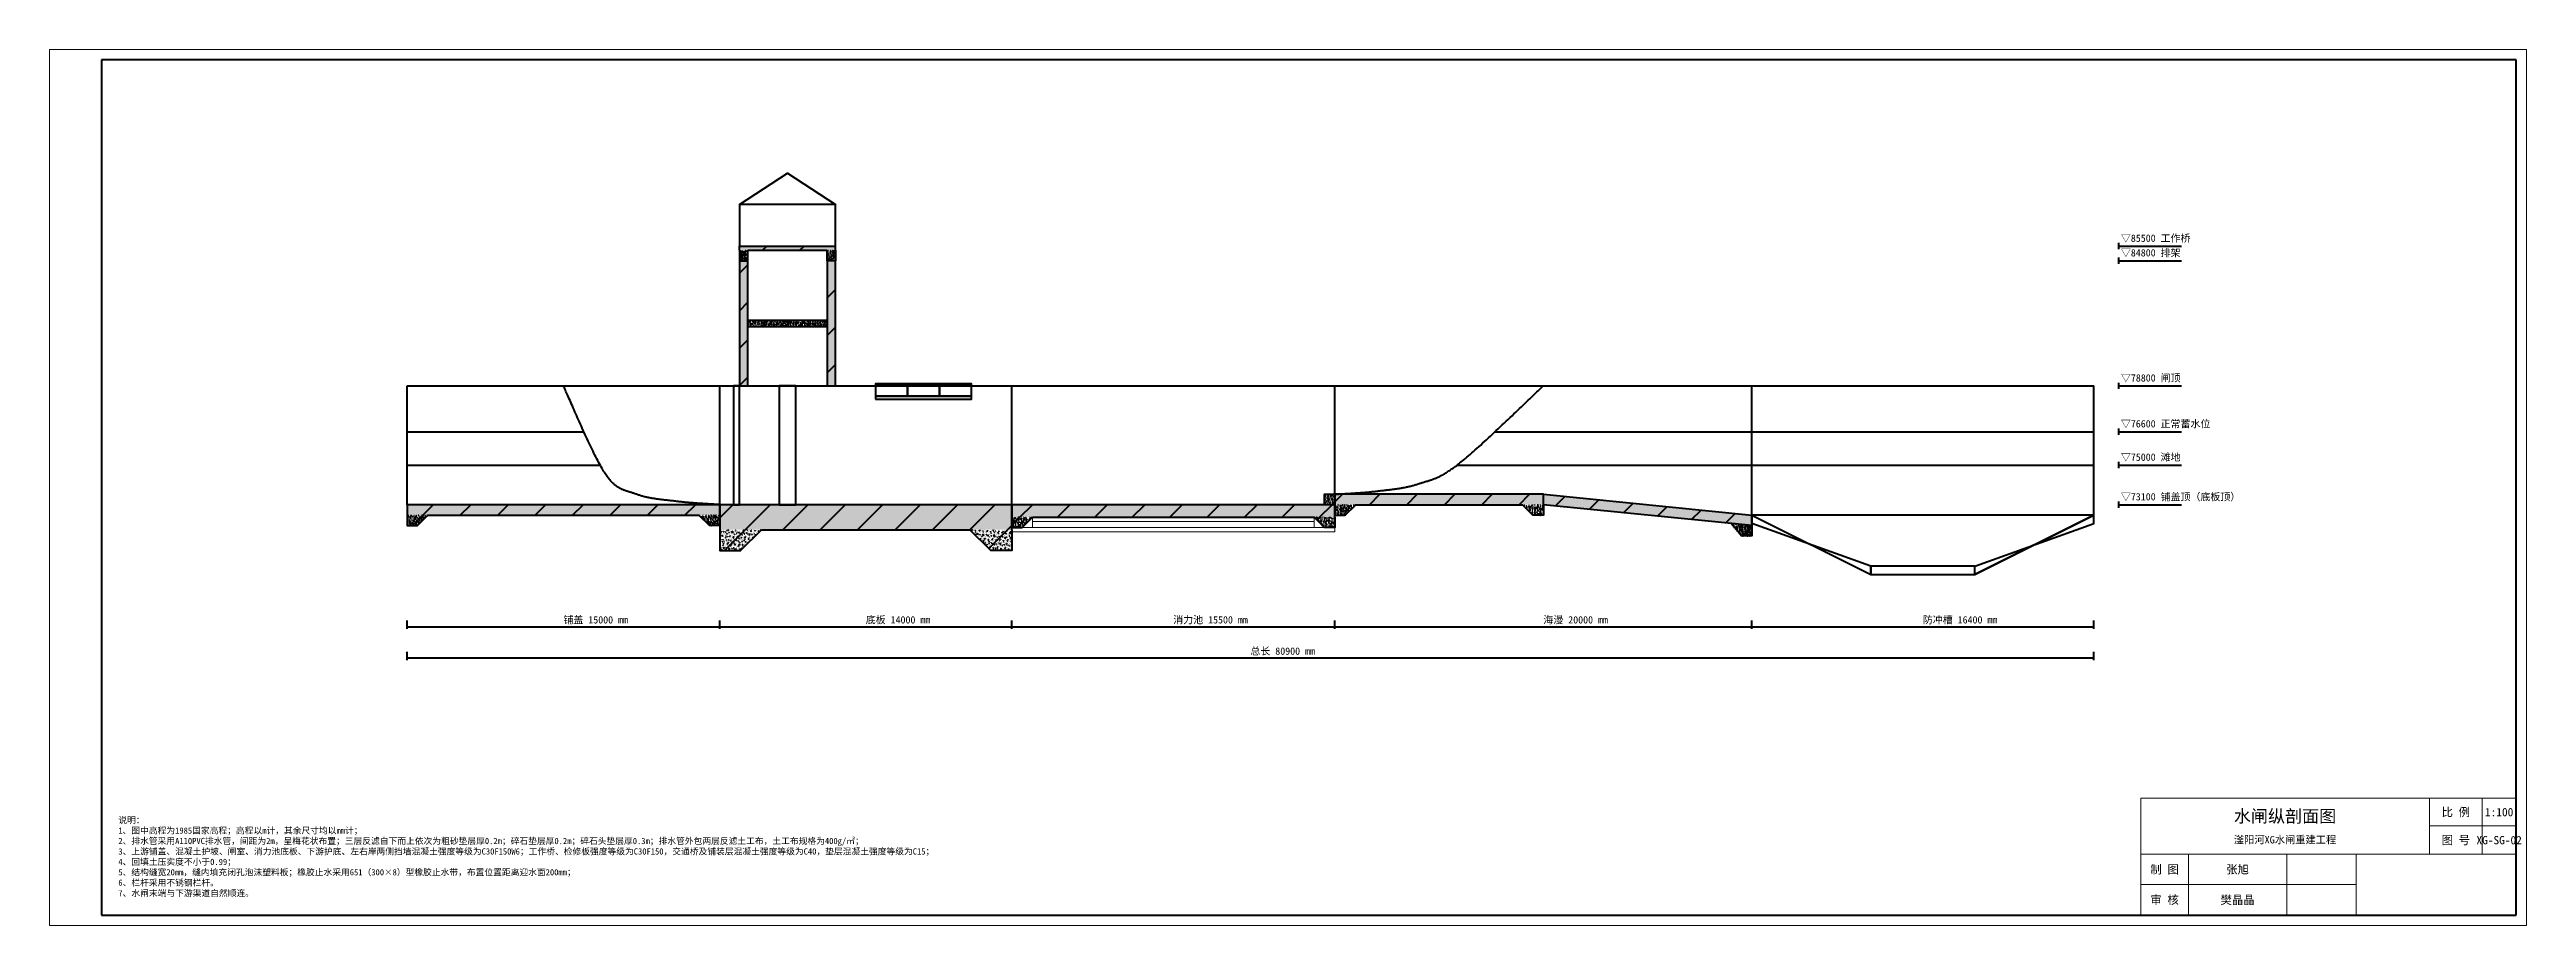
# Model space of a CAD drawing. Header units: millimetres. Extents: x -17148 to 101652, y 52925 to 94925.
import ezdxf
from ezdxf.enums import TextEntityAlignment as Align

# ---------------------------------------------------------------- set-up
doc = ezdxf.new("R2010")
doc.units = ezdxf.units.MM
for name, color, linetype, lineweight in [('反滤层-砾石', 3, 'Continuous', 18), ('反滤层-碎石', 3, 'Continuous', 18), ('反滤层-粗砂', 3, 'Continuous', 18), ('图幅', 3, 'Continuous', 18), ('图框', 5, 'Continuous', 50), ('尺寸标注', 1, 'Continuous', 50), ('底板', 1, 'Continuous', 50), ('文字', 7, 'Continuous', 50), ('标题栏', 7, 'Continuous', 18), ('海漫-干砌石', 1, 'Continuous', 50), ('海漫-浆砌石', 1, 'Continuous', 50), ('消力池底板', 1, 'Continuous', 50), ('钢筋混凝土-混凝土', 131, 'Continuous', 50), ('钢筋混凝土-钢筋', 130, 'Continuous', 50), ('铺盖', 1, 'Continuous', 50), ('闸门', 1, 'Continuous', 50), ('防冲槽', 1, 'Continuous', 50), ('防冲槽-堆石', 1, 'Continuous', 50), ('齿墙', 1, 'Continuous', 50)]:
    doc.layers.add(name, color=color, linetype=linetype, lineweight=lineweight)
doc.styles.add('CN', font='simhei.ttf')
pattern_1 = [(50, (0, 0), (182.18467, -15.93909), [19.05, -209.55]), (355, (0, 0), (-35.24342, 191.05685), [15.24, -167.6406]), (100.45144, (15.18, -1.33), (146.94125, 175.11775), [16.19, -178.09024]), (46.1842, (0, 50.8), (271.07904, -42.04233), [28.575, -314.325]), (96.63556, (22.6, 47.3), (237.40413, 247.4261), [24.285, -267.1356]), (351.18415, (0, 50.8), (237.4041, 247.4261), [22.86, -251.4597]), (21, (25.4, 38.1), (151.6144, -102.2652), [19.05, -209.55]), (326, (25.4, 38.1), (61.80203, 184.18797), [15.24, -167.64]), (71.45145, (38.03, 29.58), (213.41642, 81.92277), [16.19, -178.08994]), (37.5, (0, 0), (3.088603, 84.55504), [0, -165.608, 0, -170.18, 0, -168.275]), (7.5, (0, 0), (66.81966, 100.180575), [0, -97.028, 0, -161.798, 0, -64.135]), (-32.5, (-56.64, 0), (135.590595, -5.728744), [0, -63.5, 0, -198.12, 0, -262.89]), (-42.5, (-82.04, 0), (148.12918, 25.42649), [0, -82.55, 0, -131.572, 0, -186.69])]

msp = doc.modelspace()

# ---------------------------------------------------------------- hatches: boundary and pattern name
at = {"layer": '钢筋混凝土-混凝土'}
h = msp.add_hatch(dxfattribs=at)
h.set_pattern_fill('AR-CONC', scale=200, style=0)
h.set_pattern_definition(pattern_1)
h.paths.add_polyline_path([(15950, 85300), (20550, 85300), (20550, 85500), (15950, 85500)])
h = msp.add_hatch(dxfattribs=at)
h.set_pattern_fill('AR-CONC', scale=200, style=0)
h.set_pattern_definition(pattern_1)
h.paths.add_polyline_path([(15950, 84800), (16350, 84800), (16350, 85300), (15950, 85300)])
h = msp.add_hatch(dxfattribs=at)
h.set_pattern_fill('AR-CONC', scale=200, style=0)
h.set_pattern_definition(pattern_1)
h.paths.add_polyline_path([(15950, 78800), (16350, 78800), (16350, 84800), (15950, 84800)])
h = msp.add_hatch(dxfattribs=at)
h.set_pattern_fill('AR-CONC', scale=200, style=0)
h.set_pattern_definition(pattern_1)
h.paths.add_polyline_path([(20150, 84800), (20550, 84800), (20550, 85300), (20150, 85300)])
h = msp.add_hatch(dxfattribs=at)
h.set_pattern_fill('AR-CONC', scale=200, style=0)
h.set_pattern_definition(pattern_1)
h.paths.add_polyline_path([(20150, 78800), (20550, 78800), (20550, 84800), (20150, 84800)])
h = msp.add_hatch(dxfattribs=at)
h.set_pattern_fill('AR-CONC', scale=200, style=0)
h.set_pattern_definition(pattern_1)
h.paths.add_polyline_path([(16350, 81650), (20150, 81650), (20150, 81950), (16350, 81950)])
h = msp.add_hatch(dxfattribs=at)
h.set_pattern_fill('AR-CONC', scale=200, style=0)
h.set_pattern_definition(pattern_1)
h.paths.add_polyline_path([(0, 72600), (15000, 72600), (15000, 73100), (0, 73100)])
h = msp.add_hatch(dxfattribs=at)
h.set_pattern_fill('AR-CONC', scale=200, style=0)
h.set_pattern_definition(pattern_1)
h.paths.add_polyline_path([(0, 72600), (0, 72100), (500, 72100), (1000, 72600)])
h = msp.add_hatch(dxfattribs=at)
h.set_pattern_fill('AR-CONC', scale=200, style=0)
h.set_pattern_definition(pattern_1)
h.paths.add_polyline_path([(15000, 72600), (15000, 72100), (14500, 72100), (14000, 72600)])
h = msp.add_hatch(dxfattribs=at)
h.set_pattern_fill('AR-CONC', scale=200, style=0)
h.set_pattern_definition(pattern_1)
h.paths.add_polyline_path([(15000, 71900), (29000, 71900), (29000, 73100), (15000, 73100)])
h = msp.add_hatch(dxfattribs=at)
h.set_pattern_fill('AR-CONC', scale=200, style=0)
h.set_pattern_definition(pattern_1)
h.paths.add_polyline_path([(29000, 72500), (44500, 72500), (44500, 73100), (29000, 73100)])
h = msp.add_hatch(dxfattribs=at)
h.set_pattern_fill('AR-CONC', scale=200, style=0)
h.set_pattern_definition(pattern_1)
h.paths.add_polyline_path([(29000, 72500), (29000, 72000), (29500, 72000), (30000, 72500)])
h = msp.add_hatch(dxfattribs=at)
h.set_pattern_fill('AR-CONC', scale=200, style=0)
h.set_pattern_definition(pattern_1)
h.paths.add_polyline_path([(44500, 72500), (44500, 72000), (44000, 72000), (43500, 72500)])
h = msp.add_hatch(dxfattribs=at)
h.set_pattern_fill('AR-CONC', scale=200, style=0)
h.set_pattern_definition(pattern_1)
h.paths.add_polyline_path([(44000, 73100), (44000, 73600), (44500, 73600), (44500, 73100)])
h = msp.add_hatch(dxfattribs=at)
h.set_pattern_fill('AR-CONC', scale=200, style=0)
h.set_pattern_definition(pattern_1)
h.paths.add_polyline_path([(44500, 73100), (54500, 73100), (54500, 73600), (44500, 73600)])
h = msp.add_hatch(dxfattribs=at)
h.set_pattern_fill('AR-CONC', scale=200, style=0)
h.set_pattern_definition(pattern_1)
h.paths.add_polyline_path([(44500, 73100), (44500, 72600), (45000, 72600), (45500, 73100)])
h = msp.add_hatch(dxfattribs=at)
h.set_pattern_fill('AR-CONC', scale=200, style=0)
h.set_pattern_definition(pattern_1)
h.paths.add_polyline_path([(54500, 73100), (54500, 72600), (54000, 72600), (53500, 73100)])
h = msp.add_hatch(dxfattribs=at)
h.set_pattern_fill('AR-CONC', scale=200, style=0)
h.set_pattern_definition(pattern_1)
h.paths.add_polyline_path([(54500, 73600), (64500, 72600), (64500, 72100), (54500, 73100)])
h = msp.add_hatch(dxfattribs=at)
h.set_pattern_fill('AR-CONC', scale=200, style=0)
h.set_pattern_definition(pattern_1)
h.paths.add_polyline_path([(15000, 71900), (15000, 70900), (16000, 70900), (17000, 71900)])
h = msp.add_hatch(dxfattribs=at)
h.set_pattern_fill('AR-CONC', scale=200, style=0)
h.set_pattern_definition(pattern_1)
h.paths.add_polyline_path([(29000, 71900), (29000, 70900), (28000, 70900), (27000, 71900)])
h = msp.add_hatch(dxfattribs=at)
h.set_pattern_fill('AR-CONC', scale=200, style=0)
h.set_pattern_definition(pattern_1)
h.paths.add_polyline_path([(64500, 72100), (64500, 71600), (64000, 71600), (63500, 72200)])
at = {"layer": '钢筋混凝土-钢筋'}
h = msp.add_hatch(dxfattribs=at)
h.set_pattern_fill('ANSI31', scale=400)
h.paths.add_polyline_path([(15950, 85300), (20550, 85300), (20550, 85500), (15950, 85500)])
h = msp.add_hatch(dxfattribs=at)
h.set_pattern_fill('ANSI31', scale=400)
h.paths.add_polyline_path([(15950, 84800), (16350, 84800), (16350, 85300), (15950, 85300)])
h = msp.add_hatch(dxfattribs=at)
h.set_pattern_fill('ANSI31', scale=400)
h.paths.add_polyline_path([(15950, 78800), (16350, 78800), (16350, 84800), (15950, 84800)])
h = msp.add_hatch(dxfattribs=at)
h.set_pattern_fill('ANSI31', scale=400)
h.paths.add_polyline_path([(20150, 84800), (20550, 84800), (20550, 85300), (20150, 85300)])
h = msp.add_hatch(dxfattribs=at)
h.set_pattern_fill('ANSI31', scale=400)
h.paths.add_polyline_path([(20150, 78800), (20550, 78800), (20550, 84800), (20150, 84800)])
h = msp.add_hatch(dxfattribs=at)
h.set_pattern_fill('ANSI31', scale=400)
h.paths.add_polyline_path([(16350, 81650), (20150, 81650), (20150, 81950), (16350, 81950)])
h = msp.add_hatch(dxfattribs=at)
h.set_pattern_fill('ANSI31', scale=400)
h.paths.add_polyline_path([(0, 72600), (15000, 72600), (15000, 73100), (0, 73100)])
h = msp.add_hatch(dxfattribs=at)
h.set_pattern_fill('ANSI31', scale=400)
h.paths.add_polyline_path([(0, 72600), (0, 72100), (500, 72100), (1000, 72600)])
h = msp.add_hatch(dxfattribs=at)
h.set_pattern_fill('ANSI31', scale=400)
h.paths.add_polyline_path([(15000, 72600), (15000, 72100), (14500, 72100), (14000, 72600)])
h = msp.add_hatch(dxfattribs=at)
h.set_pattern_fill('ANSI31', scale=400)
h.paths.add_polyline_path([(15000, 71900), (29000, 71900), (29000, 73100), (15000, 73100)])
h = msp.add_hatch(dxfattribs=at)
h.set_pattern_fill('ANSI31', scale=400)
h.paths.add_polyline_path([(29000, 72500), (44500, 72500), (44500, 73100), (29000, 73100)])
h = msp.add_hatch(dxfattribs=at)
h.set_pattern_fill('ANSI31', scale=400)
h.paths.add_polyline_path([(29000, 72500), (29000, 72000), (29500, 72000), (30000, 72500)])
h = msp.add_hatch(dxfattribs=at)
h.set_pattern_fill('ANSI31', scale=400)
h.paths.add_polyline_path([(44500, 72500), (44500, 72000), (44000, 72000), (43500, 72500)])
h = msp.add_hatch(dxfattribs=at)
h.set_pattern_fill('ANSI31', scale=400)
h.paths.add_polyline_path([(44000, 73100), (44000, 73600), (44500, 73600), (44500, 73100)])
h = msp.add_hatch(dxfattribs=at)
h.set_pattern_fill('ANSI31', scale=400)
h.paths.add_polyline_path([(44500, 73100), (54500, 73100), (54500, 73600), (44500, 73600)])
h = msp.add_hatch(dxfattribs=at)
h.set_pattern_fill('ANSI31', scale=400)
h.paths.add_polyline_path([(44500, 73100), (44500, 72600), (45000, 72600), (45500, 73100)])
h = msp.add_hatch(dxfattribs=at)
h.set_pattern_fill('ANSI31', scale=400)
h.paths.add_polyline_path([(54500, 73100), (54500, 72600), (54000, 72600), (53500, 73100)])
h = msp.add_hatch(dxfattribs=at)
h.set_pattern_fill('ANSI31', scale=400)
h.paths.add_polyline_path([(54500, 73600), (64500, 72600), (64500, 72100), (54500, 73100)])
h = msp.add_hatch(dxfattribs=at)
h.set_pattern_fill('ANSI31', scale=400)
h.paths.add_polyline_path([(15000, 71900), (15000, 70900), (16000, 70900), (17000, 71900)])
h = msp.add_hatch(dxfattribs=at)
h.set_pattern_fill('ANSI31', scale=400)
h.paths.add_polyline_path([(29000, 71900), (29000, 70900), (28000, 70900), (27000, 71900)])
h = msp.add_hatch(dxfattribs=at)
h.set_pattern_fill('ANSI31', scale=400)
h.paths.add_polyline_path([(64500, 72100), (64500, 71600), (64000, 71600), (63500, 72200)])

# ---------------------------------------------------------------- linework, layer by layer
at = {"layer": '反滤层-砾石'}
msp.add_lwpolyline([(30000, 72300), (43500, 72300), (43500, 72500), (30000, 72500)], close=True, dxfattribs=at)
at = {"layer": '反滤层-碎石'}
msp.add_lwpolyline([(30000, 72000), (43500, 72000), (43500, 72300), (30000, 72300)], close=True, dxfattribs=at)
at = {"layer": '反滤层-粗砂'}
msp.add_lwpolyline([(29000, 71800), (44500, 71800), (44500, 72000), (29000, 72000)], close=True, dxfattribs=at)
at = {"layer": '图幅'}
for points in [[(101652.5, 94925), (-17147.5, 94925)], [(-17147.5, 94925), (-17147.5, 52925)], [(101652.5, 52925), (101652.5, 94925)], [(-17147.5, 52925), (101652.5, 52925)]]:
    msp.add_lwpolyline(points, dxfattribs=at)
at = {"layer": '图框'}
for points in [[(101152.5, 94425), (-14647.5, 94425)], [(-14647.5, 94425), (-14647.5, 53425)], [(101152.5, 53425), (101152.5, 94425)], [(-14647.5, 53425), (101152.5, 53425)]]:
    msp.add_lwpolyline(points, dxfattribs=at)
at = {"layer": '尺寸标注'}
for points in [[(82100, 85350), (82100, 85650)], [(82100, 85500), (85100, 85500)], [(82100, 84650), (82100, 84950)], [(82100, 84800), (85100, 84800)], [(15000, 73100), (15000, 78800)], [(29000, 73100), (29000, 78800)], [(44500, 73600), (44500, 78800)], [(64500, 72600), (64500, 78800)], [(82100, 78650), (82100, 78950)], [(82100, 78800), (85100, 78800)], [(0, 76600), (8479.8499, 76600)], [(52187.304, 76600), (80900, 76600)], [(82100, 76450), (82100, 76750)], [(82100, 76600), (85100, 76600)], [(0, 75000), (9260.577, 75000)], [(50370.3219, 75000), (80900, 75000)], [(82100, 74850), (82100, 75150)], [(82100, 75000), (85100, 75000)], [(82100, 72950), (82100, 73250)], [(82100, 73100), (85100, 73100)]]:
    msp.add_lwpolyline(points, dxfattribs=at)
at = {"layer": '尺寸标注', "color": 1}
for points in [[(0, 78800), (80900, 78800)], [(15000, 73100), (14979.208, 73101.5202), (14956.864, 73103.0816), (14933.016, 73104.6854), (14907.712, 73106.3328), (14881, 73108.025), (14852.928, 73109.7632), (14823.544, 73111.5486), (14792.896, 73113.3824), (14761.032, 73115.2658), (14728, 73117.2), (14693.848, 73119.1862), (14658.624, 73121.2256), (14622.376, 73123.3194), (14585.152, 73125.4688), (14547, 73127.675), (14507.968, 73129.9392), (14468.104, 73132.2626), (14427.456, 73134.6464), (14386.072, 73137.0918), (14344, 73139.6), (14301.288, 73142.1722), (14257.984, 73144.8096), (14214.136, 73147.5134), (14169.792, 73150.2848), (14125, 73153.125), (14079.808, 73156.0352), (14034.264, 73159.0166), (13988.416, 73162.0704), (13942.312, 73165.1978), (13896, 73168.4), (13849.528, 73171.6782), (13802.944, 73175.0336), (13756.296, 73178.4674), (13709.632, 73181.9808), (13663, 73185.575), (13616.448, 73189.2512), (13570.024, 73193.0106), (13523.776, 73196.8544), (13477.752, 73200.7838), (13432, 73204.8), (13386.568, 73208.9042), (13341.504, 73213.0976), (13296.856, 73217.3814), (13252.672, 73221.7568), (13209, 73226.225), (13165.888, 73230.7872), (13123.384, 73235.4446), (13081.536, 73240.1984), (13040.392, 73245.0498), (13000, 73250), (12959.902, 73254.9518), (12919.616, 73259.8144), (12879.154, 73264.5986), (12838.528, 73269.3152), (12797.75, 73273.975), (12756.832, 73278.5888), (12715.786, 73283.1674), (12674.624, 73287.7216), (12633.358, 73292.2622), (12592, 73296.8), (12550.562, 73301.3458), (12509.056, 73305.9104), (12467.494, 73310.5046), (12425.888, 73315.1392), (12384.25, 73319.825), (12342.592, 73324.5728), (12300.926, 73329.3934), (12259.264, 73334.2976), (12217.618, 73339.2962), (12176, 73344.4), (12134.422, 73349.6198), (12092.896, 73354.9664), (12051.434, 73360.4506), (12010.048, 73366.0832), (11968.75, 73371.875), (11927.552, 73377.8368), (11886.466, 73383.9794), (11845.504, 73390.3136), (11804.678, 73396.8502), (11764, 73403.6), (11723.482, 73410.5738), (11683.136, 73417.7824), (11642.974, 73425.2366), (11603.008, 73432.9472), (11563.25, 73440.925), (11523.712, 73449.1808), (11484.406, 73457.7254), (11445.344, 73466.5696), (11406.538, 73475.7242), (11368, 73485.2), (11329.742, 73495.0078), (11291.776, 73505.1584), (11254.114, 73515.6626), (11216.768, 73526.5312), (11179.75, 73537.775), (11143.072, 73549.4048), (11106.746, 73561.4314), (11070.784, 73573.8656), (11035.198, 73586.7182), (11000, 73600), (10965.296, 73613.1302), (10931.168, 73625.5616), (10897.592, 73637.3554), (10864.544, 73648.5728), (10832, 73659.275), (10799.936, 73669.5232), (10768.328, 73679.3786), (10737.152, 73688.9024), (10706.384, 73698.1558), (10676, 73707.2), (10645.976, 73716.0962), (10616.288, 73724.9056), (10586.912, 73733.6894), (10557.824, 73742.5088), (10529, 73751.425), (10500.416, 73760.4992), (10472.048, 73769.7926), (10443.872, 73779.3664), (10415.864, 73789.2818), (10388, 73799.6), (10360.256, 73810.3822), (10332.608, 73821.6896), (10305.032, 73833.5834), (10277.504, 73846.1248), (10250, 73859.375), (10222.496, 73873.3952), (10194.968, 73888.2466), (10167.392, 73903.9904), (10139.744, 73920.6878), (10112, 73938.4), (10084.136, 73957.1882), (10056.128, 73977.1136), (10027.952, 73998.2374), (9999.584, 74020.6208), (9971, 74044.325), (9942.176, 74069.4112), (9913.088, 74095.9406), (9883.712, 74123.9744), (9854.024, 74153.5738), (9824, 74184.8), (9793.616, 74217.7142), (9762.848, 74252.3776), (9731.672, 74288.8514), (9700.064, 74327.1968), (9668, 74367.475), (9635.456, 74409.7472), (9602.408, 74454.0746), (9568.832, 74500.5184), (9534.704, 74549.1398), (9500, 74600), (9464.41, 74654.0904), (9427.68, 74712.2432), (9389.87, 74774.2808), (9351.04, 74840.0256), (9311.25, 74909.3), (9270.56, 74981.9264), (9229.03, 75057.7272), (9186.72, 75136.5248), (9143.69, 75218.1416), (9100, 75302.4), (9055.71, 75389.1224), (9010.88, 75478.1312), (8965.57, 75569.2488), (8919.84, 75662.2976), (8873.75, 75757.1), (8827.36, 75853.4784), (8780.73, 75951.2552), (8733.92, 76050.2528), (8686.99, 76150.2936), (8640, 76251.2), (8593.01, 76352.7944), (8546.08, 76454.8992), (8499.27, 76557.3368), (8452.64, 76659.9296), (8406.25, 76762.5), (8360.16, 76864.8704), (8314.43, 76966.8632), (8269.12, 77068.3008), (8224.29, 77169.0056), (8180, 77268.8), (8136.31, 77367.5064), (8093.28, 77464.9472), (8050.97, 77560.9448), (8009.44, 77655.3216), (7968.75, 77747.9), (7928.96, 77838.5024), (7890.13, 77926.9512), (7852.32, 78013.0688), (7815.59, 78096.6776), (7780, 78177.6), (7745.61, 78255.6584), (7712.48, 78330.6752), (7680.67, 78402.4728), (7650.24, 78470.8736), (7621.25, 78535.7), (7593.76, 78596.7744), (7567.83, 78653.9192), (7543.52, 78706.9568), (7520.89, 78755.7096), (7500, 78800)], [(44500, 73600), (44520.792, 73601.5202), (44543.136, 73603.0816), (44566.984, 73604.6854), (44592.288, 73606.3328), (44619, 73608.025), (44647.072, 73609.7632), (44676.456, 73611.5486), (44707.104, 73613.3824), (44738.968, 73615.2658), (44772, 73617.2), (44806.152, 73619.1862), (44841.376, 73621.2256), (44877.624, 73623.3194), (44914.848, 73625.4688), (44953, 73627.675), (44992.032, 73629.9392), (45031.896, 73632.2626), (45072.544, 73634.6464), (45113.928, 73637.0918), (45156, 73639.6), (45198.712, 73642.1722), (45242.016, 73644.8096), (45285.864, 73647.5134), (45330.208, 73650.2848), (45375, 73653.125), (45420.192, 73656.0352), (45465.736, 73659.0166), (45511.584, 73662.0704), (45557.688, 73665.1978), (45604, 73668.4), (45650.472, 73671.6782), (45697.056, 73675.0336), (45743.704, 73678.4674), (45790.368, 73681.9808), (45837, 73685.575), (45883.552, 73689.2512), (45929.976, 73693.0106), (45976.224, 73696.8544), (46022.248, 73700.7838), (46068, 73704.8), (46113.432, 73708.9042), (46158.496, 73713.0976), (46203.144, 73717.3814), (46247.328, 73721.7568), (46291, 73726.225), (46334.112, 73730.7872), (46376.616, 73735.4446), (46418.464, 73740.1984), (46459.608, 73745.0498), (46500, 73750), (46540, 73754.9518), (46580, 73759.8144), (46620, 73764.5986), (46660, 73769.3152), (46700, 73773.975), (46740, 73778.5888), (46780, 73783.1674), (46820, 73787.7216), (46860, 73792.2622), (46900, 73796.8), (46940, 73801.3458), (46980, 73805.9104), (47020, 73810.5046), (47060, 73815.1392), (47100, 73819.825), (47140, 73824.5728), (47180, 73829.3934), (47220, 73834.2976), (47260, 73839.2962), (47300, 73844.4), (47340, 73849.6198), (47380, 73854.9664), (47420, 73860.4506), (47460, 73866.0832), (47500, 73871.875), (47540, 73877.8368), (47580, 73883.9794), (47620, 73890.3136), (47660, 73896.8502), (47700, 73903.6), (47740, 73910.5738), (47780, 73917.7824), (47820, 73925.2366), (47860, 73932.9472), (47900, 73940.925), (47940, 73949.1808), (47980, 73957.7254), (48020, 73966.5696), (48060, 73975.7242), (48100, 73985.2), (48140, 73995.0078), (48180, 74005.1584), (48220, 74015.6626), (48260, 74026.5312), (48300, 74037.775), (48340, 74049.4048), (48380, 74061.4314), (48420, 74073.8656), (48460, 74086.7182), (48500, 74100), (48539.608, 74113.2282), (48578.464, 74125.9456), (48616.616, 74138.2014), (48654.112, 74150.0448), (48691, 74161.525), (48727.328, 74172.6912), (48763.144, 74183.5926), (48798.496, 74194.2784), (48833.432, 74204.7978), (48868, 74215.2), (48902.248, 74225.5342), (48936.224, 74235.8496), (48969.976, 74246.1954), (49003.552, 74256.6208), (49037, 74267.175), (49070.368, 74277.9072), (49103.704, 74288.8666), (49137.056, 74300.1024), (49170.472, 74311.6638), (49204, 74323.6), (49237.688, 74335.9602), (49271.584, 74348.7936), (49305.736, 74362.1494), (49340.192, 74376.0768), (49375, 74390.625), (49410.208, 74405.8432), (49445.864, 74421.7806), (49482.016, 74438.4864), (49518.712, 74456.0098), (49556, 74474.4), (49593.928, 74493.7062), (49632.544, 74513.9776), (49671.896, 74535.2634), (49712.032, 74557.6128), (49753, 74581.075), (49794.848, 74605.6992), (49837.624, 74631.5346), (49881.376, 74658.6304), (49926.152, 74687.0358), (49972, 74716.8), (50018.968, 74747.9722), (50067.104, 74780.6016), (50116.456, 74814.7374), (50167.072, 74850.4288), (50219, 74887.725), (50272.288, 74926.6752), (50326.984, 74967.3286), (50383.136, 75009.7344), (50440.792, 75053.9418), (50500, 75100), (50561.576, 75148.7944), (50626.208, 75201.0752), (50693.752, 75256.6888), (50764.064, 75315.4816), (50837, 75377.3), (50912.416, 75441.9904), (50990.168, 75509.3992), (51070.112, 75579.3728), (51152.104, 75651.7576), (51236, 75726.4), (51321.656, 75803.1464), (51408.928, 75881.8432), (51497.672, 75962.3368), (51587.744, 76044.4736), (51679, 76128.1), (51771.296, 76213.0624), (51864.488, 76299.2072), (51958.432, 76386.3808), (52052.984, 76474.4296), (52148, 76563.2), (52243.336, 76652.5384), (52338.848, 76742.2912), (52434.392, 76832.3048), (52529.824, 76922.4256), (52625, 77012.5), (52719.776, 77102.3744), (52814.008, 77191.8952), (52907.552, 77280.9088), (53000.264, 77369.2616), (53092, 77456.8), (53182.616, 77543.3704), (53271.968, 77628.8192), (53359.912, 77712.9928), (53446.304, 77795.7376), (53531, 77876.9), (53613.856, 77956.3264), (53694.728, 78033.8632), (53773.472, 78109.3568), (53849.944, 78182.6536), (53924, 78253.6), (53995.496, 78322.0424), (54064.288, 78387.8272), (54130.232, 78450.8008), (54193.184, 78510.8096), (54253, 78567.7), (54309.536, 78621.3184), (54362.648, 78671.5112), (54412.192, 78718.1248), (54458.024, 78761.0056), (54500, 78800)], [(0, 67150), (0, 67550)], [(0, 67250), (15000, 67250)], [(15000, 67150), (15000, 67550)], [(15000, 67150), (15000, 67550)], [(15000, 67250), (29000, 67250)], [(29000, 67150), (29000, 67550)], [(29000, 67150), (29000, 67550)], [(29000, 67250), (44500, 67250)], [(44500, 67150), (44500, 67550)], [(44500, 67150), (44500, 67550)], [(44500, 67250), (64500, 67250)], [(64500, 67150), (64500, 67550)], [(64500, 67150), (64500, 67550)], [(64500, 67250), (80900, 67250)], [(80900, 67150), (80900, 67550)], [(0, 65650), (0, 66050)], [(0, 65750), (80900, 65750)], [(80900, 65650), (80900, 66050)]]:
    msp.add_lwpolyline(points, dxfattribs=at)
at = {"layer": '尺寸标注', "color": 7}
for points in [[(0, 73100), (0, 78800)], [(80900, 72600), (80900, 78800)]]:
    msp.add_lwpolyline(points, dxfattribs=at)
at = {"layer": '底板'}
for points in [[(29000, 71900), (29000, 73100), (15000, 73100), (15000, 71900)], [(17000, 71900), (27000, 71900)]]:
    msp.add_lwpolyline(points, dxfattribs=at)
at = {"layer": '文字'}
for points in [[(24008.2133, 78300.08), (24008.4533, 78300.08), (24008.4533, 78799.92), (24008.2133, 78799.92)], [(25541.5467, 78300.08), (25541.7867, 78300.08), (25541.7867, 78799.92), (25541.5467, 78799.92)]]:
    msp.add_lwpolyline(points, close=True, dxfattribs=at)
at = {"layer": '标题栏'}
for points in [[(101152.5, 59025), (83152.5, 59025)], [(83152.5, 59025), (83152.5, 53425)], [(96994.5, 56337), (96994.5, 59025)], [(99532.5, 56337), (99532.5, 59025)], [(101152.5, 53425), (101152.5, 59025)], [(96994.5, 57695), (101152.5, 57695)], [(83152.5, 56337), (101152.5, 56337)], [(85438.5, 53425), (85438.5, 56337)], [(90154.5, 53425), (90154.5, 56337)], [(93484.5, 53425), (93484.5, 56337)], [(83152.5, 54881), (93484.5, 54881)], [(83152.5, 53425), (101152.5, 53425)]]:
    msp.add_lwpolyline(points, dxfattribs=at)
at = {"layer": '海漫-干砌石'}
msp.add_lwpolyline([(54500, 73600), (64500, 72600), (64500, 72100), (54500, 73100)], close=True, dxfattribs=at)
at = {"layer": '海漫-浆砌石'}
for points in [[(54500, 73100), (54500, 73600), (44500, 73600), (44500, 73100)], [(45500, 73100), (53500, 73100)]]:
    msp.add_lwpolyline(points, dxfattribs=at)
at = {"layer": '消力池底板'}
for points in [[(44500, 72500), (44500, 73100), (29000, 73100), (29000, 72500)], [(30000, 72500), (43500, 72500)]]:
    msp.add_lwpolyline(points, dxfattribs=at)
at = {"layer": '铺盖'}
for points in [[(15000, 72600), (15000, 73100), (0, 73100), (0, 72600)], [(1000, 72600), (14000, 72600)]]:
    msp.add_lwpolyline(points, dxfattribs=at)
at = {"layer": '闸门'}
for points in [[(15950, 87500), (18250, 89000), (20550, 87500)], [(15950, 85500), (20550, 85500), (20550, 87500), (15950, 87500)], [(15950, 78800), (16350, 78800), (16350, 84800), (15950, 84800)], [(20150, 78800), (20550, 78800), (20550, 84800), (20150, 84800)], [(15650, 73100), (15950, 73100), (15950, 78800), (15650, 78800)], [(17850, 73100), (18650, 73100), (18650, 78800), (17850, 78800)], [(22475, 78800), (27075, 78800), (27075, 78900), (22475, 78900)], [(22475, 78300), (27075, 78300), (27075, 78800), (22475, 78800)], [(22475, 78160), (27075, 78160), (27075, 78300), (22475, 78300)]]:
    msp.add_lwpolyline(points, close=True, dxfattribs=at)
for points in [[(15950, 85500), (20550, 85500)], [(15950, 85300), (15950, 85500)], [(15950, 85300), (15950, 84800), (16350, 84800), (16350, 85300)], [(16350, 85300), (20150, 85300)], [(20550, 85300), (20550, 84800), (20150, 84800), (20150, 85300)], [(20550, 85300), (20550, 85500)], [(16350, 81950), (20150, 81950)], [(16350, 81650), (20150, 81650)]]:
    msp.add_lwpolyline(points, dxfattribs=at)
at = {"layer": '防冲槽'}
msp.add_lwpolyline([(64500, 72600), (70200, 69750), (75200, 69750), (80900, 72600)], close=True, dxfattribs=at)
at = {"layer": '防冲槽-堆石'}
for points in [[(64500, 72600), (70200, 69750), (70200, 70150), (64500, 72200)], [(80900, 72600), (75200, 69750), (75200, 70150), (80900, 72200)], [(70200, 69750), (75200, 69750), (75200, 70150), (70200, 70150)]]:
    msp.add_lwpolyline(points, close=True, dxfattribs=at)
at = {"layer": '齿墙'}
for points in [[(0, 72600), (0, 72100), (500, 72100), (1000, 72600)], [(15000, 72600), (15000, 72100), (14500, 72100), (14000, 72600)], [(29000, 72500), (29000, 72000), (29500, 72000), (30000, 72500)], [(44500, 72500), (44500, 72000), (44000, 72000), (43500, 72500)], [(44000, 73100), (44000, 73600), (44500, 73600), (44500, 73100)], [(44500, 73100), (44500, 72600), (45000, 72600), (45500, 73100)], [(54500, 73100), (54500, 72600), (54000, 72600), (53500, 73100)], [(15000, 71900), (15000, 70900), (16000, 70900), (17000, 71900)], [(29000, 71900), (29000, 70900), (28000, 70900), (27000, 71900)], [(64500, 72100), (64500, 71600), (64000, 71600), (63500, 72200)]]:
    msp.add_lwpolyline(points, dxfattribs=at)

# ---------------------------------------------------------------- texts
at = {"layer": '尺寸标注', "color": 1, "style": 'CN'}
for s, p in [('铺盖 15000 mm', (7500, 67300)), ('底板 14000 mm', (22000, 67300)), ('消力池 15500 mm', (36750, 67300)), ('海漫 20000 mm', (54500, 67300)), ('防冲槽 16400 mm', (72700, 67300)), ('总长 80900 mm', (40450, 65800))]:
    msp.add_text(s, height=350, dxfattribs=at).set_placement(p, align=Align.BOTTOM_LEFT)
at = {"layer": '文字', "style": 'CN'}
for s, p in [('▽85500 工作桥', (82200, 85600)), ('▽84800 排架', (82200, 84900)), ('▽78800 闸顶', (82200, 78900)), ('▽76600 正常蓄水位', (82200, 76700)), ('▽75000 滩地', (82200, 75100)), ('▽73100 铺盖顶（底板顶）', (82200, 73200))]:
    msp.add_text(s, height=350, dxfattribs=at).set_placement(p, align=Align.BOTTOM_LEFT)
at = {"layer": '标题栏', "style": 'CN'}
for s, height, p in [('水闸纵剖面图', 600, (90073.5, 58164.84)), ('比 例', 400, (98263.5, 58360)), ('1:100', 400, (100342.5, 58360)), ('滏阳河XG水闸重建工程', 360, (90073.5, 57035.88)), ('图 号', 400, (98263.5, 57016)), ('XG-SG-02', 400, (100342.5, 57016)), ('制 图', 400, (84295.5, 55609)), ('张旭', 400, (87796.5, 55609)), ('审 核', 400, (84295.5, 54153)), ('樊晶晶', 400, (87796.5, 54153))]:
    msp.add_text(s, height=height, dxfattribs=at).set_placement(p, align=Align.MIDDLE_CENTER)
for s, p in [('2、排水管采用A110PVC排水管，间距为2m，呈梅花状布置；三层反滤自下而上依次为粗砂垫层厚0.2m；碎石垫层厚0.2m；碎石头垫层厚0.3m；排水管外包两层反滤土工布，土工布规格为400g/㎡；', (-13847.5, 56975)), ('说明：', (-13847.5, 57975)), ('1、图中高程为1985国家高程；高程以m计，其余尺寸均以mm计；', (-13847.5, 57475)), ('4、回填土压实度不小于0.99；', (-13847.5, 55975)), ('3、上游铺盖、混凝土护坡、闸室、消力池底板、下游护底、左右岸两侧挡墙混凝土强度等级为C30F150W6；工作桥、检修板强度等级为C30F150，交通桥及铺装层混凝土强度等级为C40，垫层混凝土强度等级为C15；', (-13847.5, 56475)), ('5、结构缝宽20mm，缝内填充闭孔泡沫塑料板；橡胶止水采用651（300×8）型橡胶止水带，布置位置距离迎水面200mm；', (-13847.5, 55475)), ('6、栏杆采用不锈钢栏杆。', (-13847.5, 54975)), ('7、水闸末端与下游渠道自然顺连。', (-13847.5, 54475))]:
    msp.add_text(s, height=300, dxfattribs=at).set_placement(p, align=Align.MIDDLE_LEFT)

doc.saveas('drawing.dxf')
